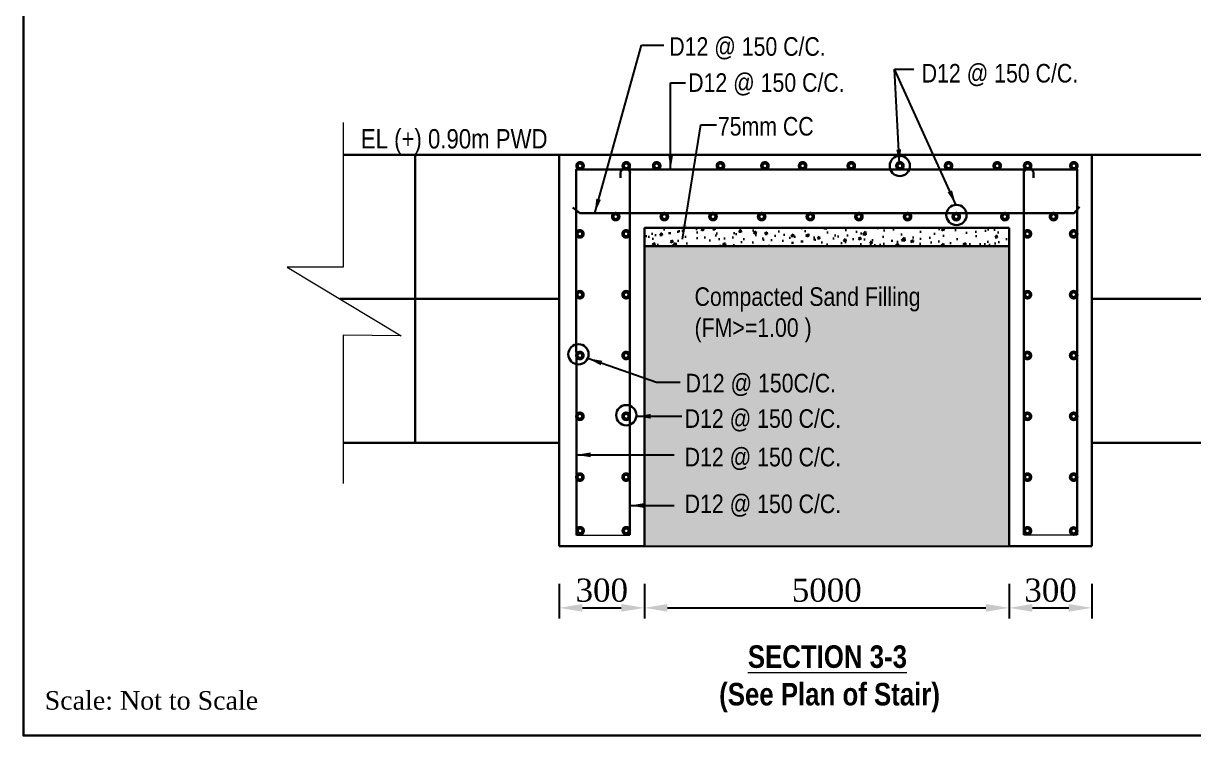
# Model space of a CAD drawing. Header units: metres. Extents: x -1354 to 3686, y -9962 to -7697.
# Drawn here: x 1283.34 to 1323.79, y -8991.14 to -8966.53 of the extents above; entities that cross this region are included whole.
import ezdxf

# ---------------------------------------------------------------- set-up
doc = ezdxf.new("R2010")
doc.units = ezdxf.units.M
doc.layers.add('Blocks', color=11, linetype='Continuous', lineweight=9)
doc.layers.add('Layer1', color=7, linetype='Continuous', lineweight=13)
doc.layers.add('LINE', color=7, linetype='Continuous')
doc.styles.get("Standard").update_dxf_attribs({"font": 'times.ttf'})
doc.styles.add('TIMES', font='ARIALN.TTF')
doc.dimstyles.get("Standard").update_dxf_attribs({"dimtxt": 0.5, "dimasz": 0.4075, "dimexe": 0.364, "dimexo": 0.219, "dimgap": 0.09, "dimtad": 0, "dimdec": 0, "dimlfac": 1000, "dimzin": 0, "dimdsep": 46, "dimtxsty": 'Standard', "dimcen": 0.09, "dimadec": 0, "dimazin": 0, "dimtfac": 1, "dimtdec": 0, "dimtofl": 0, "dimtmove": 0, "dimatfit": 3, "dimfxl": 1, "dimtolj": 1, "dimtzin": 0, "dimarcsym": 0})
pattern_1 = [(37.5, (-42.44373, -8939.69784), (-0.01280025, 0.39153059), [0, -0.308864, 0, -0.34544, 0, -0.3302]), (7.5, (-42.4437, -8939.69784), (0.35961863, 0.57346008), [0, -0.166624, 0, -0.278384, 0, -0.10668]), (327.5, (-42.69366, -8939.69784), (0.6327939, 0.00114975), [0, -0.1016, 0, -0.36576, 0, -0.47752]), (317.5, (-42.69366, -8939.69784), (0.61084516, 0.17834346), [0, -0.0508, 0, -0.239776, 0, -0.27432])]
pattern_2 = [(50, (-1754.87365, -9796.8721), (0.90462886, -0.07914477), [0.09459212, -1.04051336]), (355, (-1754.87365, -9796.8721), (-0.1749971, 0.94868602), [0.0756737, -0.8324107]), (100.4514, (-1754.7983, -9796.8787), (0.72963242, 0.86954068), [0.08039093, -0.8843003]), (46.1842, (-1754.8736, -9796.6198), (1.34603463, -0.20875727), [0.1418882, -1.56077005]), (96.6356, (-1754.7615, -9796.6372), (1.1788231, 1.22858505), [0.1205864, -1.3264502]), (351.1842, (-1754.8736, -9796.6198), (1.1788221, 1.22858597), [0.11351055, -1.24861604]), (21, (-1754.7475, -9796.6829), (0.75283608, -0.50779435), [0.09459212, -1.04051336]), (326, (-1754.7475, -9796.6829), (0.3068762, 0.91457977), [0.0756737, -0.8324107]), (71.4514, (-1754.6848, -9796.7252), (1.05971257, 0.4067846), [0.08039093, -0.8843003]), (37.5, (-1754.87365, -9796.87208), (0.015336354, 0.419855156), [0, -0.822320865, 0, -0.845022974, 0, -0.83556376]), (7.5, (-1754.87365, -9796.8721), (0.33179075, 0.49744322), [0, -0.48178922, 0, -0.80340244, 0, -0.31846015]), (327.5, (-1755.1549, -9796.87208), (0.673271974, -0.028446843), [0, -0.31530708, 0, -0.98375809, 0, -1.30537131]), (317.5, (-1755.281, -9796.8721), (0.73553091, 0.12625524), [0, -0.4098992, 0, -0.65331627, 0, -0.92700282])]
pattern_3 = [(50, (-1360.02024, -9988.5778), (0.90462886, -0.07914477), [0.09459212, -1.04051336]), (355, (-1360.0202, -9988.5778), (-0.1749971, 0.94868602), [0.0756737, -0.8324107]), (100.4514, (-1359.9449, -9988.5844), (0.72963242, 0.86954068), [0.08039093, -0.8843003]), (46.1842, (-1360.0202, -9988.3255), (1.34603463, -0.20875727), [0.1418882, -1.56077005]), (96.6356, (-1359.9081, -9988.3429), (1.1788231, 1.22858505), [0.1205864, -1.3264502]), (351.1842, (-1360.0202, -9988.3255), (1.1788221, 1.228586), [0.11351055, -1.24861604]), (21, (-1359.8941, -9988.3886), (0.75283608, -0.50779435), [0.09459212, -1.04051336]), (326, (-1359.8941, -9988.3886), (0.3068762, 0.91457977), [0.0756737, -0.8324107]), (71.4514, (-1359.8314, -9988.4309), (1.05971257, 0.4067846), [0.08039093, -0.8843003]), (37.5, (-1360.02024, -9988.57778), (0.015336354, 0.419855156), [0, -0.82232086, 0, -0.84502297, 0, -0.83556376]), (7.5, (-1360.02024, -9988.5778), (0.33179075, 0.49744322), [0, -0.48178922, 0, -0.80340244, 0, -0.31846015]), (327.5, (-1360.3015, -9988.57778), (0.673271974, -0.028446843), [0, -0.31530708, 0, -0.98375809, 0, -1.30537131]), (317.5, (-1360.4276, -9988.5778), (0.73553091, 0.12625524), [0, -0.4098992, 0, -0.65331627, 0, -0.92700282])]

# ---------------------------------------------------------------- blocks, each defined once
blk = doc.blocks.new('*D404')
at = {"layer": 'Defpoints', "color": 0, "lineweight": -3}
for p in [(1301.862, -8985.685), (1304.805, -8985.685), (1304.805, -8986.729)]:
    blk.add_point(p, dxfattribs=at)
at = {"layer": 'Layer1', "color": 0, "lineweight": -2}
for p, q in [((1301.862, -8985.904), (1301.862, -8987.093)), ((1304.805, -8985.904), (1304.805, -8987.093))]:
    blk.add_line(p, q, dxfattribs=at)
at = {"layer": 'Layer1', "color": 7, "lineweight": -2}
blk.add_line((1302.662, -8986.729), (1304.005, -8986.729), dxfattribs=at)
at = {"layer": 'Layer1', "color": 7, "lineweight": -3}
for points in [[(1302.662, -8986.595), (1302.662, -8986.862), (1301.862, -8986.729)], [(1304.005, -8986.595), (1304.005, -8986.862), (1304.805, -8986.729)]]:
    blk.add_solid(points, dxfattribs=at)
at = {"layer": 'Layer1', "color": 0, "lineweight": 30, "insert": (1303.334, -8986.122), "char_height": 0.8, "attachment_point": 5}
blk.add_mtext('\\A1;300', dxfattribs=at)
blk = doc.blocks.new('*D405')
at = {"layer": 'Defpoints', "color": 0, "lineweight": -3}
for p in [(1317.418, -8985.685), (1320.276, -8985.685), (1320.276, -8986.729)]:
    blk.add_point(p, dxfattribs=at)
at = {"layer": 'Layer1', "color": 0, "lineweight": -2}
for p, q in [((1317.418, -8985.904), (1317.418, -8987.093)), ((1320.276, -8985.904), (1320.276, -8987.093))]:
    blk.add_line(p, q, dxfattribs=at)
at = {"layer": 'Layer1', "color": 7, "lineweight": -2}
blk.add_line((1318.218, -8986.729), (1319.476, -8986.729), dxfattribs=at)
at = {"layer": 'Layer1', "color": 7, "lineweight": -3}
for points in [[(1318.218, -8986.595), (1318.218, -8986.862), (1317.418, -8986.729)], [(1319.476, -8986.595), (1319.476, -8986.862), (1320.276, -8986.729)]]:
    blk.add_solid(points, dxfattribs=at)
at = {"layer": 'Layer1', "color": 0, "lineweight": 30, "insert": (1318.847, -8986.122), "char_height": 0.8, "attachment_point": 5}
blk.add_mtext('\\A1;300', dxfattribs=at)
blk = doc.blocks.new('*D279')
at = {"layer": 'Defpoints', "color": 0, "lineweight": -3}
for p in [(1301.862, -8985.685), (1304.805, -8985.685), (1304.805, -8986.729)]:
    blk.add_point(p, dxfattribs=at)
at = {"layer": 'Layer1', "color": 0, "lineweight": -2}
for p, q in [((1301.862, -8985.904), (1301.862, -8987.093)), ((1304.805, -8985.904), (1304.805, -8987.093))]:
    blk.add_line(p, q, dxfattribs=at)
at = {"layer": 'Layer1', "color": 7, "lineweight": -2}
blk.add_line((1302.662, -8986.729), (1304.005, -8986.729), dxfattribs=at)
at = {"layer": 'Layer1', "color": 7, "lineweight": -3}
for points in [[(1302.662, -8986.595), (1302.662, -8986.862), (1301.862, -8986.729)], [(1304.005, -8986.595), (1304.005, -8986.862), (1304.805, -8986.729)]]:
    blk.add_solid(points, dxfattribs=at)
at = {"layer": 'Layer1', "color": 0, "lineweight": 30, "insert": (1303.334, -8986.122), "char_height": 0.8, "attachment_point": 5}
blk.add_mtext('\\A1;300', dxfattribs=at)
blk = doc.blocks.new('*D280')
at = {"layer": 'Defpoints', "color": 0, "lineweight": -3}
for p in [(1317.418, -8985.685), (1320.276, -8985.685), (1320.276, -8986.729)]:
    blk.add_point(p, dxfattribs=at)
at = {"layer": 'Layer1', "color": 0, "lineweight": -2}
for p, q in [((1317.418, -8985.904), (1317.418, -8987.093)), ((1320.276, -8985.904), (1320.276, -8987.093))]:
    blk.add_line(p, q, dxfattribs=at)
at = {"layer": 'Layer1', "color": 7, "lineweight": -2}
blk.add_line((1318.218, -8986.729), (1319.476, -8986.729), dxfattribs=at)
at = {"layer": 'Layer1', "color": 7, "lineweight": -3}
for points in [[(1318.218, -8986.595), (1318.218, -8986.862), (1317.418, -8986.729)], [(1319.476, -8986.595), (1319.476, -8986.862), (1320.276, -8986.729)]]:
    blk.add_solid(points, dxfattribs=at)
at = {"layer": 'Layer1', "color": 0, "lineweight": 30, "insert": (1318.847, -8986.122), "char_height": 0.8, "attachment_point": 5}
blk.add_mtext('\\A1;300', dxfattribs=at)
blk = doc.blocks.new('*D281')
at = {"layer": 'Defpoints', "color": 0, "lineweight": -3}
for p in [(1304.805, -8985.685), (1317.414, -8985.685), (1317.414, -8986.729)]:
    blk.add_point(p, dxfattribs=at)
at = {"layer": 'Layer1', "color": 0, "lineweight": -2}
for p, q in [((1304.805, -8985.904), (1304.805, -8987.093)), ((1317.414, -8985.904), (1317.414, -8987.093))]:
    blk.add_line(p, q, dxfattribs=at)
at = {"layer": 'Layer1', "color": 7, "lineweight": -2}
blk.add_line((1305.605, -8986.729), (1316.614, -8986.729), dxfattribs=at)
at = {"layer": 'Layer1', "color": 7, "lineweight": -3}
for points in [[(1305.605, -8986.595), (1305.605, -8986.862), (1304.805, -8986.729)], [(1316.614, -8986.595), (1316.614, -8986.862), (1317.414, -8986.729)]]:
    blk.add_solid(points, dxfattribs=at)
at = {"layer": 'Layer1', "color": 0, "lineweight": 30, "insert": (1311.11, -8986.122), "char_height": 0.8, "attachment_point": 5}
blk.add_mtext('\\A1;5000', dxfattribs=at)

msp = doc.modelspace()

# ---------------------------------------------------------------- hatches: boundary and pattern name
at = {"linetype": 'Continuous', "lineweight": -3, "ltscale": 0.5}
h = msp.add_hatch(dxfattribs=at)
h.set_pattern_fill('AR-SAND', color=0, scale=0.008, style=0)
h.set_pattern_definition(pattern_1)
h.paths.add_polyline_path([(1304.805225, -8984.593369), (1317.417508, -8984.593369), (1317.417508, -8974.222244), (1304.805225, -8974.222244)])
h.paths.add_polyline_path([(1306.380244, -8975.488503), (1314.427298, -8975.488503), (1314.427298, -8977.733605), (1306.380244, -8977.733605)], flags=24)
h.paths.add_polyline_path([(1306.038747, -8979.703786), (1311.65026, -8979.703786), (1311.65026, -8980.867447), (1306.038747, -8980.867447)], flags=24)
h.paths.add_polyline_path([(1306.038747, -8981.035173), (1311.65026, -8981.035173), (1311.65026, -8982.198834), (1306.038747, -8982.198834)], flags=24)
h.paths.add_polyline_path([(1306.06893, -8978.477916), (1311.475838, -8978.477916), (1311.475838, -8979.641578), (1306.06893, -8979.641578)], flags=24)
h.paths.add_polyline_path([(1306.038747, -8982.650703), (1311.65026, -8982.650703), (1311.65026, -8983.814365), (1306.038747, -8983.814365)], flags=24)
h = msp.add_hatch(dxfattribs=at)
h.set_pattern_fill('AR-SAND', color=0, scale=0.008, style=0)
h.set_pattern_definition(pattern_1)
h.paths.add_polyline_path([(1304.805225, -8984.593369), (1317.417508, -8984.593369), (1317.417508, -8974.222244), (1304.805225, -8974.222244)])
h.paths.add_polyline_path([(1306.380244, -8975.488503), (1314.427298, -8975.488503), (1314.427298, -8977.733605), (1306.380244, -8977.733605)], flags=24)
h.paths.add_polyline_path([(1306.038747, -8979.703786), (1311.65026, -8979.703786), (1311.65026, -8980.867447), (1306.038747, -8980.867447)], flags=24)
h.paths.add_polyline_path([(1306.038747, -8981.035173), (1311.65026, -8981.035173), (1311.65026, -8982.198834), (1306.038747, -8982.198834)], flags=24)
h.paths.add_polyline_path([(1306.06893, -8978.477916), (1311.475838, -8978.477916), (1311.475838, -8979.641578), (1306.06893, -8979.641578)], flags=24)
h.paths.add_polyline_path([(1306.038747, -8982.650703), (1311.65026, -8982.650703), (1311.65026, -8983.814365), (1306.038747, -8983.814365)], flags=24)
at = {"layer": 'Layer1', "lineweight": 30}
h = msp.add_hatch(dxfattribs=at)
h.set_pattern_fill('AR-CONC', scale=0.126123, style=0)
h.set_pattern_definition(pattern_3)
h.paths.add_polyline_path([(1304.805225, -8973.591629), (1304.805225, -8974.222244), (1305.716137, -8974.222244), (1305.716137, -8973.591629)])
h = msp.add_hatch(dxfattribs=at)
h.set_pattern_fill('AR-CONC', scale=0.126123, style=0)
h.set_pattern_definition(pattern_3)
h.paths.add_polyline_path([(1304.805225, -8973.591629), (1304.805225, -8974.222244), (1305.716137, -8974.222244), (1305.716137, -8973.591629)])
h = msp.add_hatch(dxfattribs=at)
h.set_pattern_fill('AR-CONC', scale=0.126123, style=0)
h.set_pattern_definition(pattern_2)
h.paths.add_polyline_path([(1316.15628, -8973.591629), (1306.066453, -8973.591629), (1305.435839, -8974.222244), (1316.786894, -8974.222244)])
h = msp.add_hatch(dxfattribs=at)
h.set_pattern_fill('AR-CONC', scale=0.126123, style=0)
h.set_pattern_definition(pattern_2)
h.paths.add_polyline_path([(1316.15628, -8973.591629), (1306.066453, -8973.591629), (1305.435839, -8974.222244), (1316.786894, -8974.222244)])
h = msp.add_hatch(dxfattribs=at)
h.set_pattern_fill('AR-CONC', scale=0.126123, style=0)
h.set_pattern_definition(pattern_3)
h.paths.add_polyline_path([(1316.495435, -8974.222244), (1317.417508, -8974.222244), (1317.417508, -8973.591629), (1316.495435, -8973.591629)])
h = msp.add_hatch(dxfattribs=at)
h.set_pattern_fill('AR-CONC', scale=0.126123, style=0)
h.set_pattern_definition(pattern_3)
h.paths.add_polyline_path([(1316.495435, -8974.222244), (1317.417508, -8974.222244), (1317.417508, -8973.591629), (1316.495435, -8973.591629)])

# ---------------------------------------------------------------- linework, layer by layer
at = {"color": 0, "linetype": 'Continuous', "lineweight": -3, "ltscale": 0.5}
msp.add_line((1304.805225, -8984.593369), (1317.417508, -8984.593369), dxfattribs=at)
msp.add_line((1304.805225, -8984.593369), (1317.417508, -8984.593369), dxfattribs=at)
at = {"color": 7, "lineweight": 30, "ltscale": 0.18}
for centre in [(1313.636087, -8971.454028), (1313.636087, -8971.454028), (1315.593948, -8973.14922), (1315.593948, -8973.14922), (1302.527701, -8977.964285), (1302.527701, -8977.964285), (1304.180505, -8980.069642), (1304.180505, -8980.069642)]:
    msp.add_circle(centre, 0.350301, dxfattribs=at)
at = {"layer": 'Blocks', "color": 0, "lineweight": 13, "ltscale": 0.05}
for p, q in [((1294.393548, -8969.950907), (1294.393548, -8974.949799)), ((1294.393548, -8969.950907), (1294.393548, -8974.949799)), ((1294.393548, -8974.949799), (1292.45926, -8974.949799)), ((1292.45926, -8974.949799), (1296.39902, -8977.329404)), ((1294.393548, -8974.949799), (1292.45926, -8974.949799)), ((1292.45926, -8974.949799), (1296.39902, -8977.329404)), ((1296.39902, -8977.329404), (1294.393548, -8977.305854)), ((1294.393548, -8977.305854), (1294.393548, -8982.433424)), ((1296.39902, -8977.329404), (1294.393548, -8977.305854)), ((1294.393548, -8977.305854), (1294.393548, -8982.433424)), ((1302.459307, -8984.211809), (1304.300733, -8984.211809)), ((1302.459307, -8984.211809), (1304.300733, -8984.211809)), ((1317.917762, -8984.200329), (1319.771801, -8984.200329)), ((1317.917762, -8984.200329), (1319.771801, -8984.200329))]:
    msp.add_line(p, q, dxfattribs=at)
at = {"layer": 'Layer1', "color": 7, "lineweight": 30}
for p, q in [((1301.862359, -8971.069173), (1295.629815, -8971.069173)), ((1301.862359, -8971.069173), (1295.629815, -8971.069173)), ((1301.862359, -8984.593369), (1301.862359, -8971.069173)), ((1320.276292, -8971.069173), (1301.862359, -8971.069173)), ((1301.862359, -8984.593369), (1301.862359, -8971.069173)), ((1320.276292, -8971.069173), (1301.862359, -8971.069173)), ((1320.276292, -8971.069173), (1320.276292, -8984.593369)), ((1320.276292, -8971.069173), (1326.508836, -8971.069173)), ((1320.276292, -8971.069173), (1320.276292, -8984.593369)), ((1320.276292, -8971.069173), (1326.508836, -8971.069173)), ((1304.300733, -8971.573664), (1304.300733, -8972.96132)), ((1304.300733, -8971.573664), (1304.300733, -8972.96132)), ((1304.300733, -8984.208283), (1304.300733, -8971.699482)), ((1304.300733, -8984.208283), (1304.300733, -8971.699482)), ((1317.917762, -8984.200329), (1317.921999, -8971.699482)), ((1317.917762, -8984.200329), (1317.921999, -8971.699482)), ((1317.921999, -8971.573664), (1317.921999, -8972.96132)), ((1317.921999, -8971.573664), (1317.921999, -8972.96132)), ((1302.577055, -8973.087138), (1302.338765, -8972.889126)), ((1302.577055, -8973.087138), (1302.338765, -8972.889126)), ((1319.841895, -8972.872775), (1319.654053, -8973.099072)), ((1319.841895, -8972.872775), (1319.654053, -8973.099072)), ((1302.577055, -8973.087138), (1319.645678, -8973.087138)), ((1302.577055, -8973.087138), (1319.645678, -8973.087138)), ((1317.417508, -8973.591629), (1304.805225, -8973.591629)), ((1304.805225, -8973.591629), (1304.805225, -8984.593369)), ((1317.417508, -8973.591629), (1304.805225, -8973.591629)), ((1304.805225, -8973.591629), (1304.805225, -8984.593369)), ((1317.417508, -8984.593369), (1317.417508, -8973.591629)), ((1317.417508, -8984.593369), (1317.417508, -8973.591629)), ((1304.805225, -8974.222244), (1317.417508, -8974.222244)), ((1304.805225, -8974.222244), (1317.417508, -8974.222244)), ((1304.805225, -8984.593369), (1301.862359, -8984.593369)), ((1304.805225, -8984.593369), (1301.862359, -8984.593369)), ((1320.276292, -8984.593369), (1317.417508, -8984.593369)), ((1320.276292, -8984.593369), (1317.417508, -8984.593369))]:
    msp.add_line(p, q, dxfattribs=at)
for points in [[(1370.797996, -8991.143948), (1283.341058, -8991.143948), (1283.341058, -8913.782203), (1394.440138, -8913.782203), (1394.440138, -8974.667138), (1394.440138, -8988.621718), (1394.440138, -8991.143948)], [(1370.797996, -8991.143948), (1283.341058, -8991.143948), (1283.341058, -8913.782203), (1394.440138, -8913.782203), (1394.440138, -8974.667138), (1394.440138, -8988.621718), (1394.440138, -8991.143948)], [(1301.862359, -8976.045813), (1296.885719, -8976.045813), (1296.885719, -8971.069173), (1301.862359, -8971.069173)], [(1301.862359, -8976.045813), (1296.885719, -8976.045813), (1296.885719, -8971.069173), (1301.862359, -8971.069173)], [(1320.276292, -8976.045813), (1325.252932, -8976.045813), (1325.252932, -8971.069173), (1320.276292, -8971.069173)], [(1320.276292, -8976.045813), (1325.252932, -8976.045813), (1325.252932, -8971.069173), (1320.276292, -8971.069173)], [(1301.862359, -8981.022453), (1296.885719, -8981.022453), (1296.885719, -8976.045813), (1301.862359, -8976.045813)], [(1301.862359, -8981.022453), (1296.885719, -8981.022453), (1296.885719, -8976.045813), (1301.862359, -8976.045813)], [(1320.276292, -8981.022453), (1325.252932, -8981.022453), (1325.252932, -8976.045813), (1320.276292, -8976.045813)], [(1320.276292, -8981.022453), (1325.252932, -8981.022453), (1325.252932, -8976.045813), (1320.276292, -8976.045813)]]:
    msp.add_lwpolyline(points, close=True, dxfattribs=at)
for points in [[(1294.397399, -8971.069173), (1296.885719, -8971.069173), (1296.885719, -8976.045813), (1294.27386, -8976.045813)], [(1294.397399, -8971.069173), (1296.885719, -8971.069173), (1296.885719, -8976.045813), (1294.27386, -8976.045813)], [(1302.459307, -8984.211809), (1302.450932, -8971.573664), (1319.771801, -8971.573664), (1319.771801, -8984.200329)], [(1302.459307, -8984.211809), (1302.450932, -8971.573664), (1319.771801, -8971.573664), (1319.771801, -8984.200329)], [(1294.27386, -8976.045813), (1296.885719, -8976.045813), (1296.885719, -8981.022453), (1294.397399, -8981.022453)], [(1294.27386, -8976.045813), (1296.885719, -8976.045813), (1296.885719, -8981.022453), (1294.397399, -8981.022453)]]:
    msp.add_lwpolyline(points, dxfattribs=at)
at = {"layer": 'Layer1', "color": 7, "lineweight": 30, "const_width": 0.210205}
for points in [[(1302.520227, -8971.449875, 1), (1302.64635, -8971.449875, 1)], [(1302.520227, -8971.449875, 1), (1302.64635, -8971.449875, 1)], [(1304.243906, -8971.449875, -1), (1304.117783, -8971.449875, -1)], [(1304.243906, -8971.449875, -1), (1304.117783, -8971.449875, -1)], [(1305.168807, -8971.449875, 1), (1305.294929, -8971.449875, 1)], [(1305.168807, -8971.449875, 1), (1305.294929, -8971.449875, 1)], [(1307.371752, -8971.449875, 1), (1307.497875, -8971.449875, 1)], [(1307.371752, -8971.449875, 1), (1307.497875, -8971.449875, 1)], [(1308.910451, -8971.449875, 1), (1309.036573, -8971.449875, 1)], [(1308.910451, -8971.449875, 1), (1309.036573, -8971.449875, 1)], [(1310.21372, -8971.449875, 1), (1310.339843, -8971.449875, 1)], [(1310.21372, -8971.449875, 1), (1310.339843, -8971.449875, 1)], [(1311.895358, -8971.449875, 1), (1312.02148, -8971.449875, 1)], [(1311.895358, -8971.449875, 1), (1312.02148, -8971.449875, 1)], [(1313.576995, -8971.449875, 1), (1313.703118, -8971.449875, 1)], [(1313.576995, -8971.449875, 1), (1313.703118, -8971.449875, 1)], [(1315.258633, -8971.449875, 1), (1315.384756, -8971.449875, 1)], [(1315.258633, -8971.449875, 1), (1315.384756, -8971.449875, 1)], [(1316.940271, -8971.449875, 1), (1317.066394, -8971.449875, 1)], [(1316.940271, -8971.449875, 1), (1317.066394, -8971.449875, 1)], [(1317.991294, -8971.449875, 1), (1318.117417, -8971.449875, 1)], [(1317.991294, -8971.449875, 1), (1318.117417, -8971.449875, 1)], [(1319.714973, -8971.449875, -1), (1319.58885, -8971.449875, -1)], [(1319.714973, -8971.449875, -1), (1319.58885, -8971.449875, -1)], [(1303.751875, -8973.206276, -1), (1303.877998, -8973.206276, -1)], [(1303.751875, -8973.206276, -1), (1303.877998, -8973.206276, -1)], [(1305.433513, -8973.206276, -1), (1305.559636, -8973.206276, -1)], [(1305.433513, -8973.206276, -1), (1305.559636, -8973.206276, -1)], [(1307.115151, -8973.206276, -1), (1307.241273, -8973.206276, -1)], [(1307.115151, -8973.206276, -1), (1307.241273, -8973.206276, -1)], [(1308.796788, -8973.206276, -1), (1308.922911, -8973.206276, -1)], [(1308.796788, -8973.206276, -1), (1308.922911, -8973.206276, -1)], [(1310.478426, -8973.206276, -1), (1310.604549, -8973.206276, -1)], [(1310.478426, -8973.206276, -1), (1310.604549, -8973.206276, -1)], [(1312.160064, -8973.206276, -1), (1312.286187, -8973.206276, -1)], [(1312.160064, -8973.206276, -1), (1312.286187, -8973.206276, -1)], [(1313.841702, -8973.206276, -1), (1313.967824, -8973.206276, -1)], [(1313.841702, -8973.206276, -1), (1313.967824, -8973.206276, -1)], [(1315.523339, -8973.206276, -1), (1315.649462, -8973.206276, -1)], [(1315.523339, -8973.206276, -1), (1315.649462, -8973.206276, -1)], [(1317.204977, -8973.206276, -1), (1317.3311, -8973.206276, -1)], [(1317.204977, -8973.206276, -1), (1317.3311, -8973.206276, -1)], [(1318.886615, -8973.206276, -1), (1319.012738, -8973.206276, -1)], [(1318.886615, -8973.206276, -1), (1319.012738, -8973.206276, -1)], [(1302.513993, -8973.801834, 1), (1302.640116, -8973.801834, 1)], [(1302.513993, -8973.801834, 1), (1302.640116, -8973.801834, 1)], [(1304.237672, -8973.801834, -1), (1304.111549, -8973.801834, -1)], [(1304.237672, -8973.801834, -1), (1304.111549, -8973.801834, -1)], [(1304.237672, -8973.801834, -1), (1304.111549, -8973.801834, -1)], [(1304.237672, -8973.801834, -1), (1304.111549, -8973.801834, -1)], [(1317.985061, -8973.801834, 1), (1318.111184, -8973.801834, 1)], [(1317.985061, -8973.801834, 1), (1318.111184, -8973.801834, 1)], [(1317.985061, -8973.801834, 1), (1318.111184, -8973.801834, 1)], [(1317.985061, -8973.801834, 1), (1318.111184, -8973.801834, 1)], [(1319.708739, -8973.801834, -1), (1319.582617, -8973.801834, -1)], [(1319.708739, -8973.801834, -1), (1319.582617, -8973.801834, -1)], [(1302.513993, -8975.903881, 1), (1302.640116, -8975.903881, 1)], [(1302.513993, -8975.903881, 1), (1302.640116, -8975.903881, 1)], [(1304.237672, -8975.903881, -1), (1304.111549, -8975.903881, -1)], [(1304.237672, -8975.903881, -1), (1304.111549, -8975.903881, -1)], [(1317.985061, -8975.903881, 1), (1318.111184, -8975.903881, 1)], [(1317.985061, -8975.903881, 1), (1318.111184, -8975.903881, 1)], [(1319.708739, -8975.903881, -1), (1319.582617, -8975.903881, -1)], [(1319.708739, -8975.903881, -1), (1319.582617, -8975.903881, -1)], [(1302.513993, -8978.005929, 1), (1302.640116, -8978.005929, 1)], [(1302.513993, -8978.005929, 1), (1302.640116, -8978.005929, 1)], [(1304.237672, -8978.005929, -1), (1304.111549, -8978.005929, -1)], [(1304.237672, -8978.005929, -1), (1304.111549, -8978.005929, -1)], [(1317.985061, -8978.005929, 1), (1318.111184, -8978.005929, 1)], [(1317.985061, -8978.005929, 1), (1318.111184, -8978.005929, 1)], [(1319.708739, -8978.005929, -1), (1319.582617, -8978.005929, -1)], [(1319.708739, -8978.005929, -1), (1319.582617, -8978.005929, -1)], [(1302.513993, -8980.107976, 1), (1302.640116, -8980.107976, 1)], [(1302.513993, -8980.107976, 1), (1302.640116, -8980.107976, 1)], [(1304.237672, -8980.107976, -1), (1304.111549, -8980.107976, -1)], [(1304.237672, -8980.107976, -1), (1304.111549, -8980.107976, -1)], [(1317.985061, -8980.107976, 1), (1318.111184, -8980.107976, 1)], [(1317.985061, -8980.107976, 1), (1318.111184, -8980.107976, 1)], [(1319.708739, -8980.107976, -1), (1319.582617, -8980.107976, -1)], [(1319.708739, -8980.107976, -1), (1319.582617, -8980.107976, -1)], [(1302.513993, -8982.210023, 1), (1302.640116, -8982.210023, 1)], [(1302.513993, -8982.210023, 1), (1302.640116, -8982.210023, 1)], [(1304.237672, -8982.210023, -1), (1304.111549, -8982.210023, -1)], [(1304.237672, -8982.210023, -1), (1304.111549, -8982.210023, -1)], [(1317.985061, -8982.210023, 1), (1318.111184, -8982.210023, 1)], [(1317.985061, -8982.210023, 1), (1318.111184, -8982.210023, 1)], [(1319.708739, -8982.210023, -1), (1319.582617, -8982.210023, -1)], [(1319.708739, -8982.210023, -1), (1319.582617, -8982.210023, -1)], [(1302.520944, -8984.063452, 1), (1302.647067, -8984.063452, 1)], [(1302.520944, -8984.063452, 1), (1302.647067, -8984.063452, 1)], [(1304.244623, -8984.063452, -1), (1304.1185, -8984.063452, -1)], [(1304.244623, -8984.063452, -1), (1304.1185, -8984.063452, -1)], [(1317.985061, -8984.066844, 1), (1318.111184, -8984.066844, 1)], [(1317.985061, -8984.066844, 1), (1318.111184, -8984.066844, 1)], [(1319.708739, -8984.072503, -1), (1319.582617, -8984.072503, -1)], [(1319.708739, -8984.072503, -1), (1319.582617, -8984.072503, -1)]]:
    msp.add_lwpolyline(points, format="xyb", close=True, dxfattribs=at)
at = {"layer": 'Layer1', "color": 7, "lineweight": 30}
for points in [[(1304.313346, -8971.699482, 0.998189334), (1303.977018, -8971.699482), (1303.977018, -8971.867646)], [(1304.313346, -8971.699482, 0.998189334), (1303.977018, -8971.699482), (1303.977018, -8971.867646)], [(1317.921999, -8971.699482, -0.998189334), (1318.258327, -8971.699482), (1318.258327, -8971.867646)], [(1317.921999, -8971.699482, -0.998189334), (1318.258327, -8971.699482), (1318.258327, -8971.867646)]]:
    msp.add_lwpolyline(points, format="xyb", dxfattribs=at)

# ---------------------------------------------------------------- texts
at = {"layer": 'Layer1', "color": 7, "lineweight": 30, "attachment_point": 1, "style": 'TIMES'}
for s, insert, char_height, width in [('D12 @ 150 C/C.', (1305.667442, -8967.00424), 0.6422922, 5.62835096), ('D12 @ 150 C/C.', (1305.667442, -8967.00424), 0.6422922, 5.62835096), ('D12 @ 150 C/C.', (1314.39351, -8967.92795), 0.6422922, 5.62835096), ('D12 @ 150 C/C.', (1314.39351, -8967.92795), 0.6422922, 5.62835096), ('D12 @ 150 C/C.', (1306.320811, -8968.25115), 0.6422922, 5.62835096), ('D12 @ 150 C/C.', (1306.320811, -8968.25115), 0.6422922, 5.62835096), ('75mm CC', (1307.347086, -8969.762116), 0.6422922, 5.62835096), ('75mm CC', (1307.347086, -8969.762116), 0.6422922, 5.62835096), ('EL (+) 0.90m PWD', (1295.005281, -8970.180877), 0.66905437, 7.13924674), ('Compacted Sand Filling\\P(FM>=1.00 )', (1306.540817, -8975.649076), 0.6422922, 12.51920321), ('Compacted Sand Filling\\P(FM>=1.00 )', (1306.540817, -8975.649076), 0.6422922, 12.51920321), ('D12 @ 150C/C.', (1306.229503, -8978.638489), 0.6422922, 5.62835096), ('D12 @ 150C/C.', (1306.229503, -8978.638489), 0.6422922, 5.62835096), ('D12 @ 150 C/C.', (1306.19932, -8979.864359), 0.6422922, 5.62835096), ('D12 @ 150 C/C.', (1306.19932, -8979.864359), 0.6422922, 5.62835096), ('D12 @ 150 C/C.', (1306.19932, -8981.195746), 0.6422922, 5.62835096), ('D12 @ 150 C/C.', (1306.19932, -8981.195746), 0.6422922, 5.62835096), ('D12 @ 150 C/C.', (1306.19932, -8982.811276), 0.6422922, 5.62835096), ('D12 @ 150 C/C.', (1306.19932, -8982.811276), 0.6422922, 5.62835096)]:
    msp.add_mtext(s, dxfattribs=dict(at, insert=insert, char_height=char_height, width=width))
at = {"layer": 'Layer1', "color": 7, "lineweight": 13, "insert": (1303.423982, -8988.024353), "char_height": 0.778536, "width": 17.37826797, "attachment_point": 1, "style": 'TIMES'}
msp.add_mtext('{\\fArial Narrow|b1|i0|c0|p34;                    \\LSECTION 3-3\\P\\l                (See Plan of Stair)}', dxfattribs=at)
msp.add_mtext('{\\fArial Narrow|b1|i0|c0|p34;                    \\LSECTION 3-3\\P\\l                (See Plan of Stair)}', dxfattribs=at)
at = {"layer": 'LINE', "color": 7, "linetype": 'ByBlock', "lineweight": 30, "ltscale": 0.5, "insert": (1284.077339, -8989.607263), "char_height": 0.63961538, "width": 13.43449086, "attachment_point": 1}
msp.add_mtext('Scale: Not to Scale', dxfattribs=at)
msp.add_mtext('Scale: Not to Scale', dxfattribs=at)

# ---------------------------------------------------------------- dimensions: what is measured, and where the dimension line sits
at = {"layer": 'Layer1', "color": 7, "lineweight": 30}
for base, p1, p2, text, picture, middle in [((1304.805225, -8986.728683), (1301.862359, -8985.68533), (1304.805225, -8985.68533), '300', '*D404', (1303.333792, -8986.121761)), ((1304.805225, -8986.728683), (1301.862359, -8985.68533), (1304.805225, -8985.68533), '300', '*D279', (1303.333792, -8986.121761)), ((1317.414127, -8986.728683), (1304.805225, -8985.68533), (1317.414127, -8985.68533), '5000', '*D281', (1311.109676, -8986.121761)), ((1320.276292, -8986.728683), (1317.417508, -8985.68533), (1320.276292, -8985.68533), '300', '*D405', (1318.8469, -8986.121761)), ((1320.276292, -8986.728683), (1317.417508, -8985.68533), (1320.276292, -8985.68533), '300', '*D280', (1318.8469, -8986.121761))]:
    dim = msp.add_linear_dim(base=base, p1=p1, p2=p2, text=text, dimstyle='Standard', override={"dimtxt": 0.8, "dimasz": 0.8, "dimgap": 0.2, "dimtad": 1, "dimdec": 2, "dimrnd": 0.002, "dimpost": 'm', "dimcen": 0.05, "dimclrd": 7, "dimadec": 1, "dimtdec": 2, "dimfrac": 2}, dxfattribs=at)
    dim.commit()
    dim.dimension.update_dxf_attribs({"geometry": picture, "text_midpoint": middle})

# ---------------------------------------------------------------- leaders
for points in [[(1303.088305, -8973.087138), (1304.707764, -8967.274615), (1305.477114, -8967.274615)], [(1303.088305, -8973.087138), (1304.707764, -8967.274615), (1305.477114, -8967.274615)], [(1313.623316, -8971.384728), (1313.452241, -8968.105836), (1314.123972, -8968.105836)], [(1315.572554, -8972.788515), (1313.452241, -8968.105836), (1313.891813, -8968.105836)], [(1313.623316, -8971.384728), (1313.452241, -8968.105836), (1314.123972, -8968.105836)], [(1315.572554, -8972.788515), (1313.452241, -8968.105836), (1313.891813, -8968.105836)], [(1305.714736, -8971.573664), (1305.714736, -8968.579069), (1306.228321, -8968.579069)], [(1305.714736, -8971.573664), (1305.714736, -8968.579069), (1306.228321, -8968.579069)], [(1306.119046, -8973.981482), (1306.75777, -8970.035011), (1307.296409, -8970.030764)], [(1306.119046, -8973.981482), (1306.75777, -8970.035011), (1307.296409, -8970.030764)], [(1302.850104, -8978.101279), (1305.225634, -8978.930829), (1306.048405, -8978.930829)], [(1302.850104, -8978.101279), (1305.225634, -8978.930829), (1306.048405, -8978.930829)], [(1304.528702, -8980.107976), (1306.100052, -8980.107976)], [(1304.528702, -8980.107976), (1306.100052, -8980.107976)], [(1302.450932, -8981.439362), (1305.833088, -8981.439362)], [(1302.450932, -8981.439362), (1305.833088, -8981.439362)], [(1304.300733, -8983.191519), (1305.833088, -8983.191519)], [(1304.300733, -8983.191519), (1305.833088, -8983.191519)]]:
    msp.add_leader(points, dimstyle='Standard', override={"dimtxt": 0.75, "dimasz": 0.5, "dimdec": 2, "dimrnd": 0.002, "dimpost": 'm', "dimcen": 0.05, "dimclrd": 7, "dimadec": 1, "dimtdec": 2, "dimfrac": 2}, dxfattribs=at)

doc.saveas('drawing.dxf')
